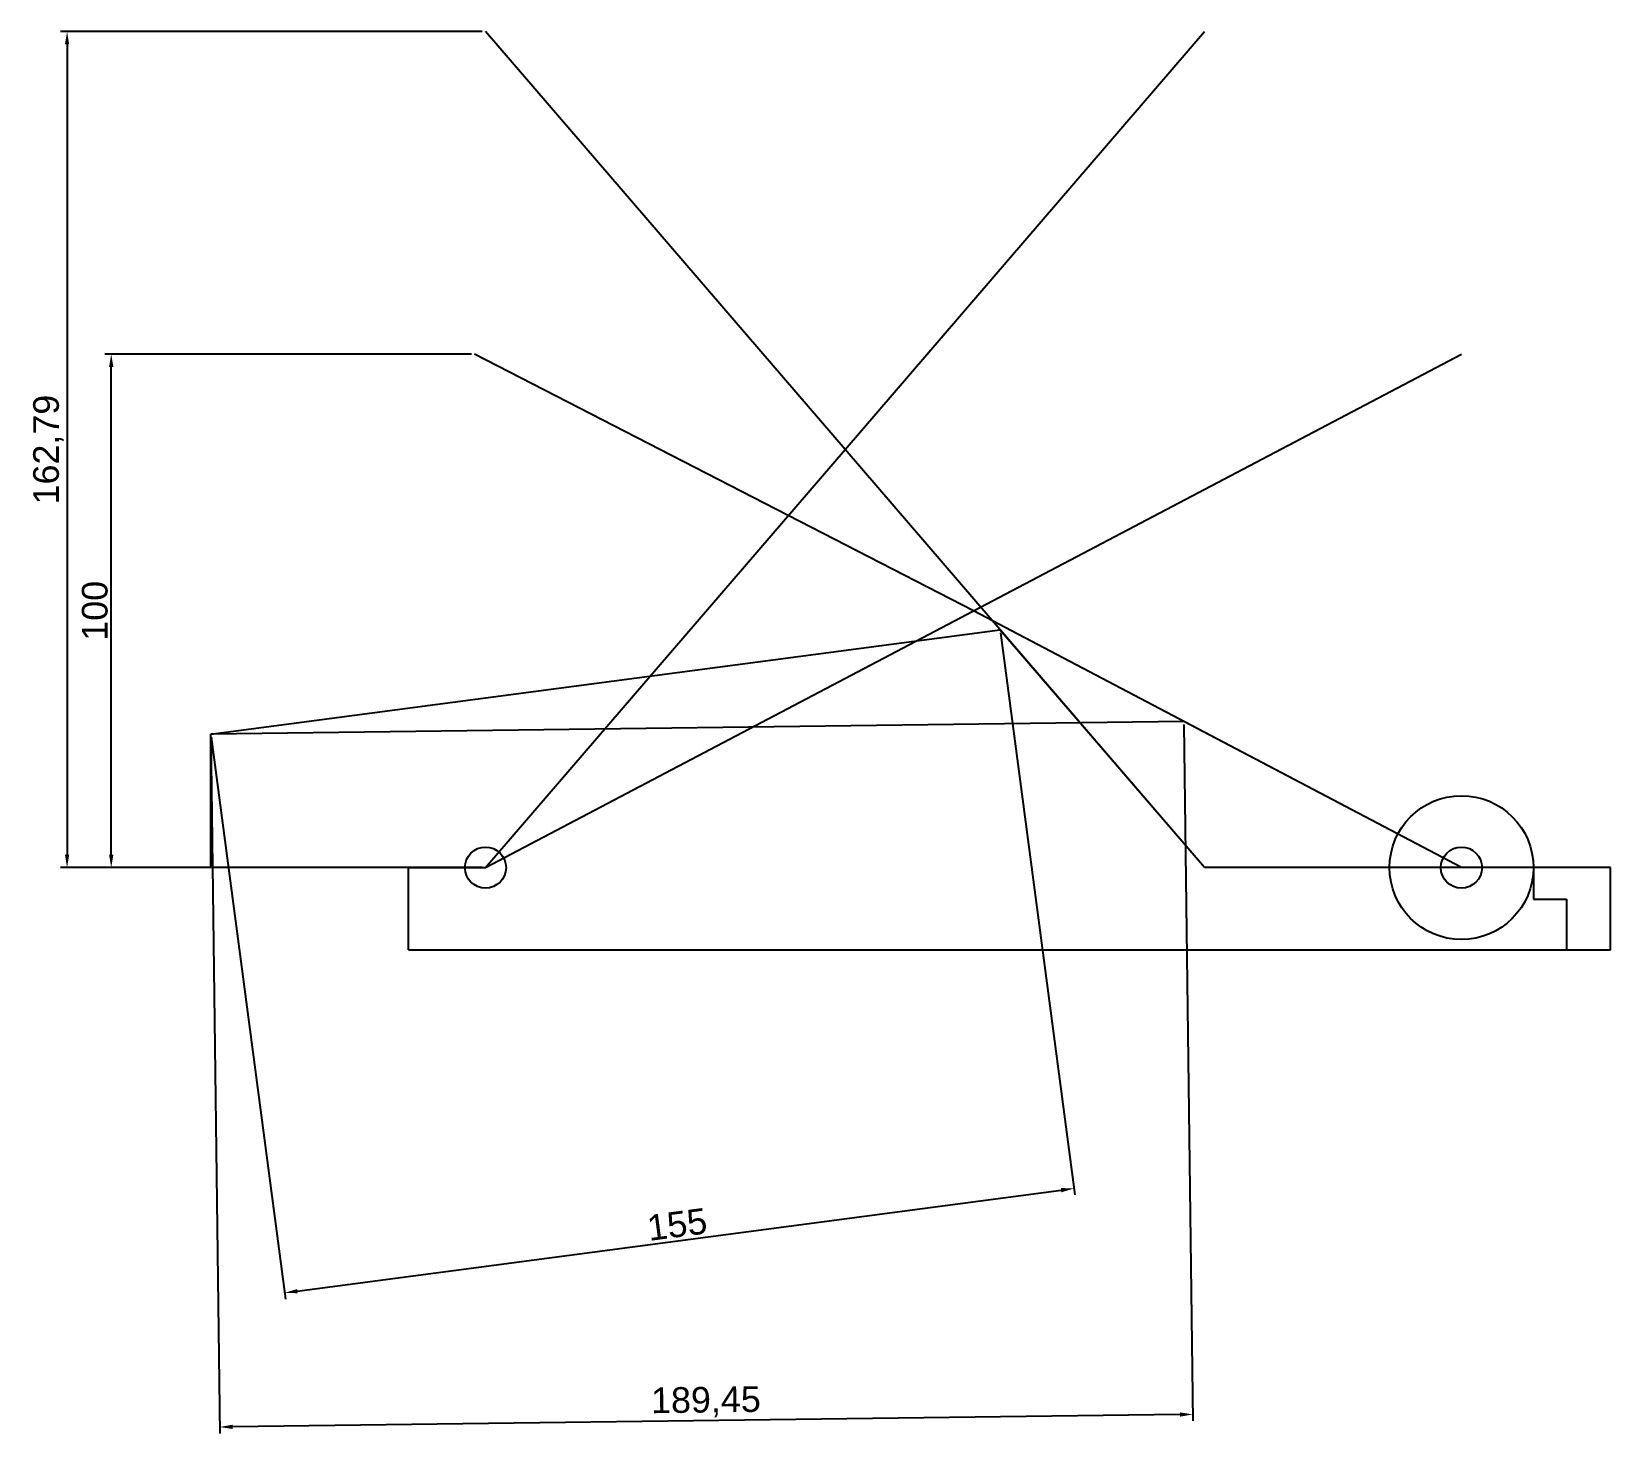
# Model space of a CAD drawing. Header units: millimetres. Extents: x 1923 to 2230, y 1404 to 1677.
import ezdxf

# ---------------------------------------------------------------- set-up
doc = ezdxf.new("R2010")
doc.units = ezdxf.units.MM
doc.styles.get("Standard").update_dxf_attribs({"font": 'arial.ttf'})
doc.dimstyles.new('ISO-50', dxfattribs={"dimtxt": 5, "dimasz": 2.5, "dimexe": 1.25, "dimexo": 0.625, "dimtad": 1, "dimtxsty": 'Standard', "dimcen": 2.5, "dimadec": 0, "dimazin": 0, "dimtfac": 1, "dimtmove": 0, "dimatfit": 3, "dimfxl": 1, "dimarcsym": 0})

# ---------------------------------------------------------------- blocks, each defined once
blk = doc.blocks.new('*D9')
at = {"color": 0, "lineweight": -2, "transparency": 16777216}
for p, q in [((2111.26, 1559.86), (2125.73, 1450.43)), ((1957.6, 1539.54), (1972.07, 1430.11)), ((1974.38, 1431.68), (2123.09, 1451.35))]:
    blk.add_line(p, q, dxfattribs=at)
at = {"color": 0, "transparency": 16777216}
for points in [[(2123.03, 1451.76), (2123.14, 1450.93), (2125.57, 1451.67)], [(1974.33, 1432.09), (1974.44, 1431.27), (1971.91, 1431.35)]]:
    blk.add_solid(points, dxfattribs=at)
at = {"layer": 'Defpoints', "color": 0, "transparency": 16777216}
for p in [(2111.18, 1560.48), (1957.52, 1540.16), (2125.57, 1451.67)]:
    blk.add_point(p, dxfattribs=at)
at = {"color": 0, "transparency": 16777216, "insert": (2048.32, 1444.66), "char_height": 5, "attachment_point": 5, "rotation": 7.5339}
blk.add_mtext('155', dxfattribs=at)
blk = doc.blocks.new('*D10')
at = {"color": 0, "lineweight": -2, "transparency": 16777216}
for p, q in [((2146.95, 1541.99), (2148.71, 1406.43)), ((1957.52, 1539.53), (1959.28, 1403.97)), ((2146.2, 1407.65), (1961.77, 1405.26))]:
    blk.add_line(p, q, dxfattribs=at)
at = {"color": 0, "transparency": 16777216}
for points in [[(2146.19, 1408.07), (2146.2, 1407.23), (2148.7, 1407.68)], [(1961.76, 1405.67), (1961.77, 1404.84), (1959.27, 1405.22)]]:
    blk.add_solid(points, dxfattribs=at)
at = {"layer": 'Defpoints', "color": 0, "transparency": 16777216}
for p in [(1957.52, 1540.16), (2146.95, 1542.62), (1959.27, 1405.22)]:
    blk.add_point(p, dxfattribs=at)
at = {"color": 0, "transparency": 16777216, "insert": (2053.93, 1410.08), "char_height": 5, "attachment_point": 5, "rotation": 0.7431}
blk.add_mtext('189,45', dxfattribs=at)
blk = doc.blocks.new('*D13')
at = {"color": 0, "lineweight": -2, "transparency": 16777216}
for p, q in [((2010.39, 1676.95), (1928.3, 1676.95)), ((1929.55, 1674.45), (1929.55, 1516.66)), ((2010.39, 1514.16), (1928.3, 1514.16))]:
    blk.add_line(p, q, dxfattribs=at)
at = {"color": 0, "transparency": 16777216}
for points in [[(1929.14, 1674.45), (1929.97, 1674.45), (1929.55, 1676.95)], [(1929.14, 1516.66), (1929.97, 1516.66), (1929.55, 1514.16)]]:
    blk.add_solid(points, dxfattribs=at)
at = {"layer": 'Defpoints', "color": 0, "transparency": 16777216}
for p in [(2011.02, 1676.95), (1929.55, 1514.16), (2011.02, 1514.16)]:
    blk.add_point(p, dxfattribs=at)
at = {"color": 0, "transparency": 16777216, "insert": (1925.92, 1595.55), "char_height": 5, "attachment_point": 5, "rotation": 90}
blk.add_mtext('162,79', dxfattribs=at)
blk = doc.blocks.new('*D14')
at = {"color": 0, "lineweight": -2, "transparency": 16777216}
for p, q in [((2008.28, 1614.16), (1936.9, 1614.16)), ((1938.15, 1516.66), (1938.15, 1611.66)), ((2010.39, 1514.16), (1936.9, 1514.16))]:
    blk.add_line(p, q, dxfattribs=at)
at = {"color": 0, "transparency": 16777216}
for points in [[(1937.73, 1611.66), (1938.57, 1611.66), (1938.15, 1614.16)], [(1937.73, 1516.66), (1938.57, 1516.66), (1938.15, 1514.16)]]:
    blk.add_solid(points, dxfattribs=at)
at = {"layer": 'Defpoints', "color": 0, "transparency": 16777216}
for p in [(1938.15, 1614.16), (2008.9, 1614.16), (2011.02, 1514.16)]:
    blk.add_point(p, dxfattribs=at)
at = {"color": 0, "transparency": 16777216, "insert": (1934.97, 1564.16), "char_height": 5, "attachment_point": 5, "rotation": 90}
blk.add_mtext('100', dxfattribs=at)

msp = doc.modelspace()

# ---------------------------------------------------------------- linework, layer by layer
at = {"color": 240, "true_color": 0xed1f24}
for p, q in [((2081.015, 1595.552), (2011.015, 1676.946)), ((2081.015, 1595.552), (2151.015, 1676.946)), ((2011.015, 1514.158), (2081.015, 1595.552)), ((2151.015, 1514.158), (2081.015, 1595.552))]:
    msp.add_line(p, q, dxfattribs=at)
at = {"color": 2, "true_color": 0xf1eb1f}
for p, q in [((2106.015, 1564.158), (2008.9, 1614.158)), ((2201.015, 1514.158), (2106.015, 1564.158))]:
    msp.add_line(p, q, dxfattribs=at)
at = {"color": 41, "true_color": 0xf4ee51}
msp.add_line((2011.015, 1514.158), (2201.015, 1614.158), dxfattribs=at)
at = {"color": 114, "true_color": 0x139b48}
for p, q in [((1957.515, 1540.158), (2111.177, 1560.481)), ((2151.015, 1514.158), (2111.177, 1560.481)), ((2146.947, 1542.616), (1957.515, 1540.158)), ((1957.515, 1514.158), (1957.515, 1540.158)), ((2201.015, 1514.158), (2146.947, 1542.616)), ((1970.015, 1514.158), (1957.515, 1514.158)), ((1996.015, 1514.158), (1970.015, 1514.158))]:
    msp.add_line(p, q, dxfattribs=at)
for p, q in [((1996.015, 1498.158), (1996.015, 1514.158)), ((1996.015, 1514.158), (2011.015, 1514.158)), ((2201.015, 1514.158), (2151.015, 1514.158)), ((2215.015, 1514.158), (2201.015, 1514.158)), ((2230.015, 1514.158), (2215.015, 1514.158)), ((2215.015, 1514.158), (2215.015, 1508.032)), ((2230.015, 1498.158), (2230.015, 1514.158)), ((2215.015, 1508.032), (2221.472, 1508.032)), ((2221.472, 1508.032), (2221.472, 1498.158)), ((1996.015, 1498.158), (2230.015, 1498.158))]:
    msp.add_line(p, q)
for centre, radius in [((2201.015, 1514.158), 14), ((2011.015, 1514.158), 4), ((2201.015, 1514.158), 4)]:
    msp.add_circle(centre, radius)

# ---------------------------------------------------------------- dimensions: what is measured, and where the dimension line sits
for base, p1, p2, picture, middle in [((1929.555, 1514.158), (2011.015, 1676.946), (2011.015, 1514.158), '*D13', (1925.925, 1595.552)), ((1938.15, 1614.158), (2011.015, 1514.158), (2008.9, 1614.158), '*D14', (1934.972, 1564.158))]:
    dim = msp.add_linear_dim(base=base, p1=p1, p2=p2, angle=90, dimstyle='ISO-50')
    dim.commit()
    dim.dimension.update_dxf_attribs({"geometry": picture, "text_midpoint": middle})
for p1, p2, distance, picture, middle in [((1957.515, 1540.158), (2111.177, 1560.481), -109.755, '*D9', (2048.32, 1444.662)), ((2146.947, 1542.616), (1957.515, 1540.158), 134.946, '*D10', (2053.934, 1410.082))]:
    dim = msp.add_aligned_dim(p1=p1, p2=p2, distance=distance, dimstyle='ISO-50')
    dim.commit()
    dim.dimension.update_dxf_attribs({"geometry": picture, "text_midpoint": middle})

doc.saveas('drawing.dxf')
